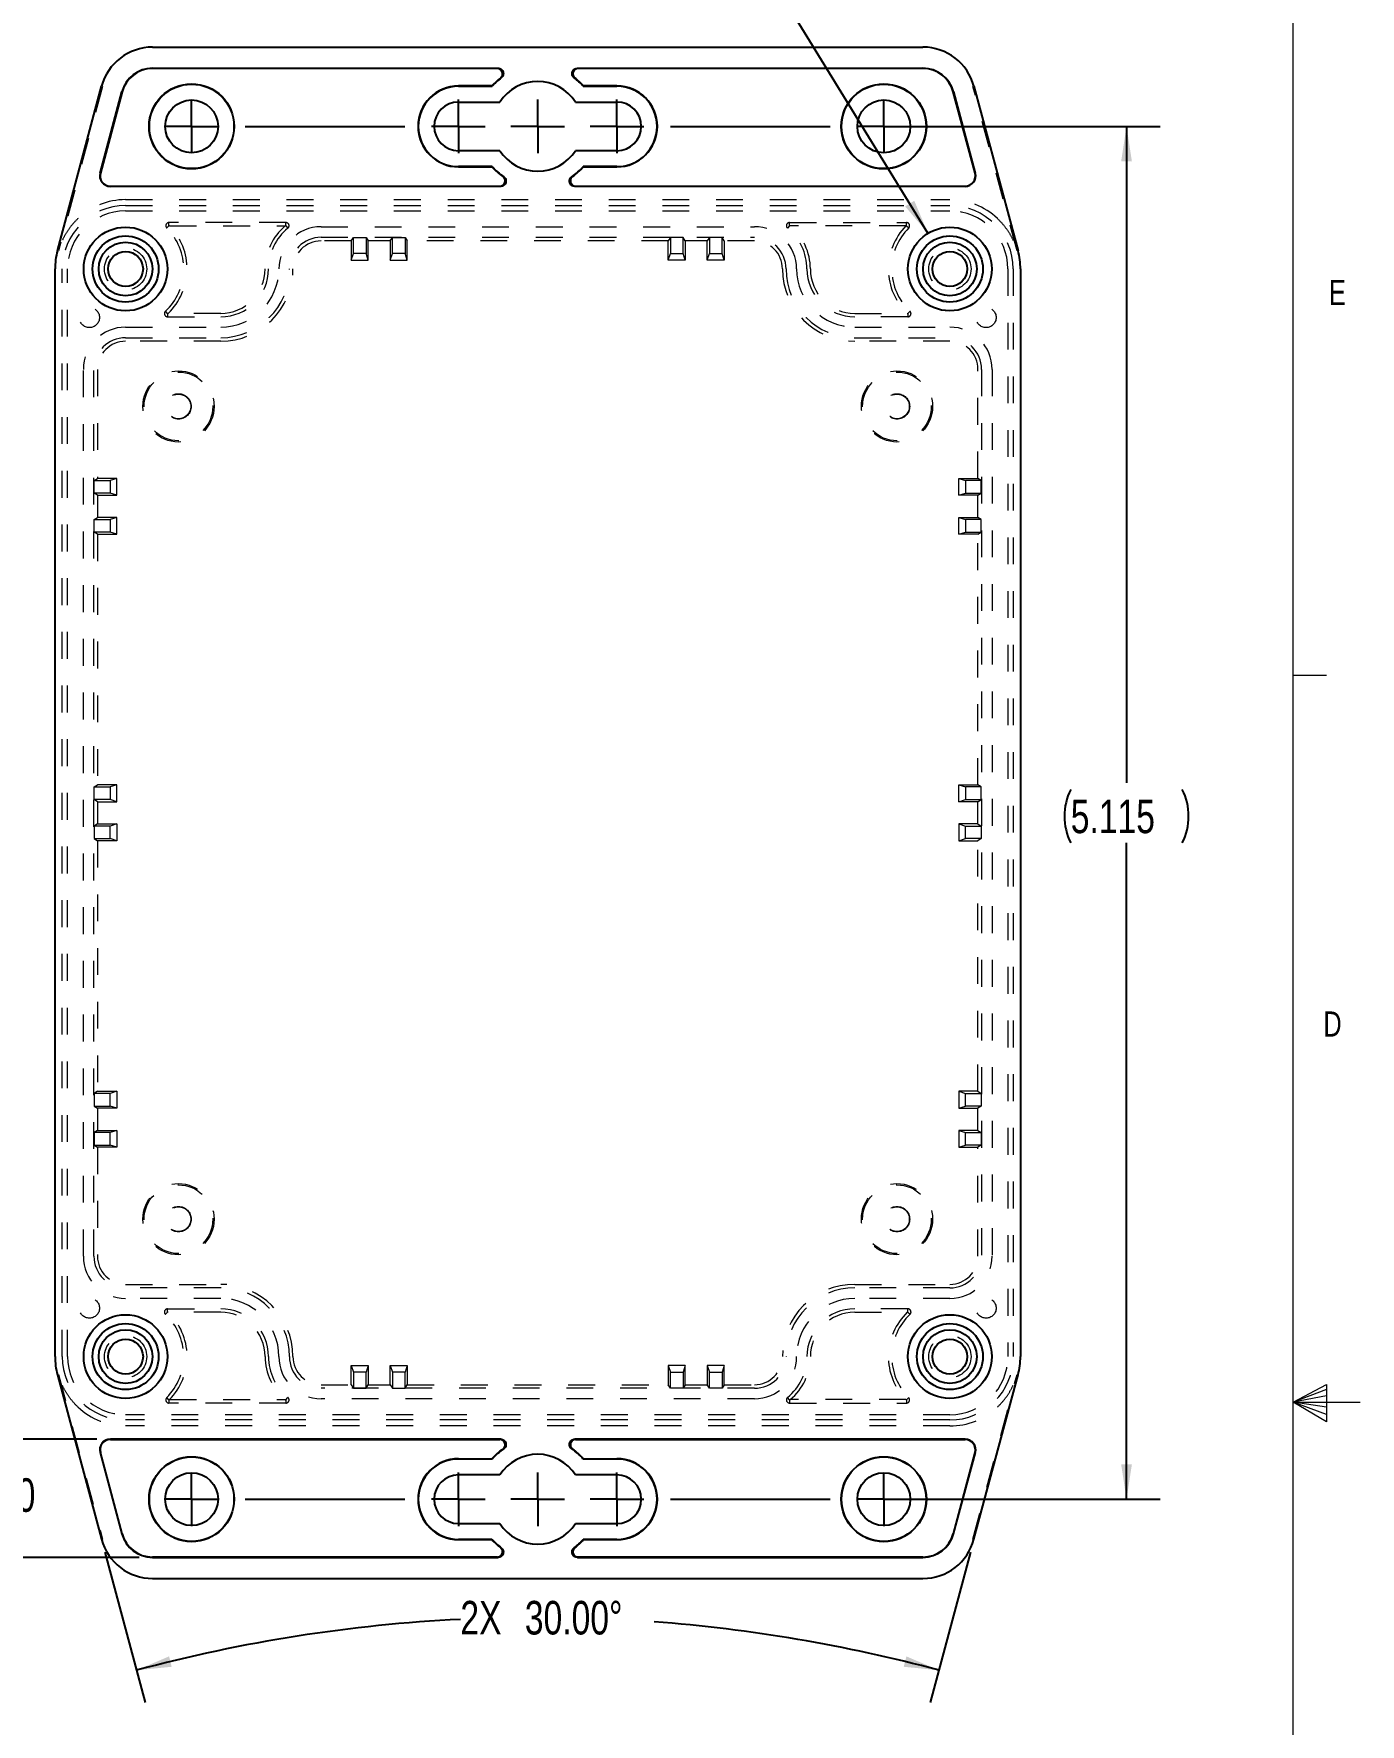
# Model space of a CAD drawing. Header units: inches. Extents: x 0.3 to 21.8, y 0.2 to 16.9.
# Drawn here: x 16.83 to 21.77, y 7.34 to 13.63 of the extents above; entities that cross this region are included whole.
import ezdxf

# ---------------------------------------------------------------- set-up
doc = ezdxf.new("R2010")
doc.units = ezdxf.units.IN
doc.header["$MEASUREMENT"] = 0
doc.linetypes.add('HIDDEN', pattern=[0.075, 0.05, -0.025])
doc.layers.add('SLD-0', color=7, linetype='Continuous')
doc.styles.add('SLDTEXTSTYLE1', font='TXT', dxfattribs={"width": 0.75})
doc.dimstyles.new('SLDDIMSTYLE0', dxfattribs={"dimtxt": 0.125, "dimasz": 0.13, "dimexe": 0, "dimexo": 0.0625, "dimgap": 0.03125, "dimtad": 0, "dimtih": 1, "dimtoh": 1, "dimdec": 3, "dimrnd": 1e-09, "dimzin": 4, "dimdsep": 46, "dimtxsty": 'SLDTEXTSTYLE1', "dimsah": 1, "dimcen": 0.09, "dimadec": 0, "dimazin": 1, "dimtfac": 1, "dimtdec": 3, "dimtmove": 0, "dimatfit": 0, "dimfxl": 0, "dimfrac": 2, "dimtolj": 1, "dimtzin": 12, "dimarcsym": 0})
doc.dimstyles.new('SLDDIMSTYLE1', dxfattribs={"dimtxt": 0.125, "dimasz": 0.13, "dimexe": 0, "dimexo": 0.0625, "dimgap": 0.03125, "dimtad": 0, "dimtih": 1, "dimtoh": 1, "dimdec": 3, "dimrnd": 1e-09, "dimzin": 12, "dimdsep": 46, "dimtxsty": 'SLDTEXTSTYLE1', "dimsah": 1, "dimcen": 0.09, "dimadec": 0, "dimazin": 3, "dimtfac": 1, "dimtdec": 3, "dimtofl": 0, "dimtmove": 0, "dimatfit": 3, "dimfxl": 0, "dimfrac": 2, "dimtolj": 1, "dimtzin": 12, "dimarcsym": 0})
doc.dimstyles.new('SLDDIMSTYLE11', dxfattribs={"dimtxt": 0.125, "dimasz": 0.13, "dimexe": 0, "dimexo": 0.0625, "dimgap": 0.03125, "dimtad": 0, "dimtih": 1, "dimtoh": 1, "dimdec": 4, "dimzin": 4, "dimdsep": 46, "dimtxsty": 'SLDTEXTSTYLE1', "dimsah": 1, "dimcen": 0.09, "dimazin": 1, "dimtfac": 1, "dimtofl": 0, "dimtmove": 0, "dimatfit": 3, "dimfxl": 0, "dimfrac": 2, "dimtolj": 1, "dimtzin": 12, "dimarcsym": 0})
doc.dimstyles.new('SLDDIMSTYLE9', dxfattribs={"dimtxt": 0.125, "dimasz": 0.13, "dimexe": 0, "dimexo": 0.0625, "dimgap": 0.03125, "dimtad": 0, "dimtih": 1, "dimtoh": 1, "dimdec": 3, "dimrnd": 1e-09, "dimzin": 12, "dimdsep": 46, "dimtxsty": 'SLDTEXTSTYLE1', "dimsah": 1, "dimcen": 0, "dimadec": 0, "dimazin": 3, "dimtfac": 1, "dimtdec": 3, "dimtofl": 0, "dimtmove": 0, "dimatfit": 3, "dimfxl": 0, "dimfrac": 2, "dimtolj": 1, "dimtzin": 12, "dimarcsym": 0})

# ---------------------------------------------------------------- blocks, each defined once
blk = doc.blocks.new('_D_36')
at = {"layer": 'SLD-0'}
for p, q in [((19.4684, 14.0205), (19.3684, 14.0205)), ((20.1626, 12.8898), (19.4684, 14.0205))]:
    blk.add_line(p, q, dxfattribs=at)
blk.add_solid([(20.1626, 12.8898), (20.1116, 13.011), (20.0775, 12.9901)], dxfattribs=at)
at = {"layer": 'SLD-0', "char_height": 0.125, "attachment_point": 1, "style": 'SLDTEXTSTYLE1'}
for s, insert in [('4X', (18.6166, 14.083)), ('%%c', (18.8567, 14.0811)), ('.312', (19.0452, 14.083))]:
    blk.add_mtext(s, dxfattribs=dict(at, insert=insert))
blk = doc.blocks.new('_D_37')
at = {"layer": 'SLD-0'}
for p, q in [((17.0964, 7.9759), (17.2465, 7.4157)), ((20.3209, 7.9759), (20.1708, 7.4157))]:
    blk.add_line(p, q, dxfattribs=at)
for start, end in [(92.86058, 105), (75, 85.68731)]:
    blk.add_arc((18.7087, 1.9589), 5.7743, start, end, dxfattribs=at)
for points in [[(17.2142, 7.5364), (17.3451, 7.5493), (17.3352, 7.588)], [(20.2032, 7.5364), (20.0822, 7.588), (20.0723, 7.5493)]]:
    blk.add_solid(points, dxfattribs=at)
at = {"layer": 'SLD-0', "char_height": 0.125, "attachment_point": 1, "style": 'SLDTEXTSTYLE1'}
for s, insert in [('2X', (18.4205, 7.7946)), ('30.00°', (18.6606, 7.7946))]:
    blk.add_mtext(s, dxfattribs=dict(at, insert=insert))
blk = doc.blocks.new('_D_38')
at = {"layer": 'SLD-0'}
for p, q in [((16.6347, 8.397), (16.6347, 8.647)), ((17.0664, 8.397), (16.5097, 8.397)), ((17.2236, 7.957), (16.5097, 7.957)), ((16.6347, 7.957), (16.6347, 7.707))]:
    blk.add_line(p, q, dxfattribs=at)
for points in [[(16.6347, 8.397), (16.6547, 8.527), (16.6147, 8.527)], [(16.6347, 7.957), (16.6147, 7.827), (16.6547, 7.827)]]:
    blk.add_solid(points, dxfattribs=at)
at = {"layer": 'SLD-0', "char_height": 0.125, "attachment_point": 1, "style": 'SLDTEXTSTYLE1'}
for s, insert in [('2X', (16.3531, 8.2515)), ('.440', (16.5932, 8.2515))]:
    blk.add_mtext(s, dxfattribs=dict(at, insert=insert))
blk = doc.blocks.new('_D_39')
at = {"layer": 'SLD-0'}
for p, q in [((20.048, 13.2881), (21.0273, 13.2881)), ((20.9023, 13.2881), (20.9023, 10.8427)), ((20.9023, 8.1735), (20.9023, 10.6189)), ((20.048, 8.1735), (21.0273, 8.1735))]:
    blk.add_line(p, q, dxfattribs=at)
for centre, start, end in [((20.8929, 10.7181), 153.43495, 206.56505), ((20.9117, 10.7181), 333.43495, 26.56505)]:
    blk.add_arc(centre, 0.2219, start, end, dxfattribs=at)
for points in [[(20.9023, 13.2881), (20.8823, 13.1581), (20.9223, 13.1581)], [(20.9023, 8.1735), (20.9223, 8.3035), (20.8823, 8.3035)]]:
    blk.add_solid(points, dxfattribs=at)
at = {"layer": 'SLD-0', "insert": (20.6945, 10.78), "char_height": 0.125, "attachment_point": 1, "style": 'SLDTEXTSTYLE1'}
blk.add_mtext('5.115', dxfattribs=at)
blk = doc.blocks.new('SW_CENTERMARKSYMBOL_3')
at = {"layer": 'SLD-0', "color": 0}
for p, q in [((0, 0), (0, 0.1)), ((0.9941, 0), (0.9941, 0.1)), ((1.2894, 0), (1.2894, 0.1)), ((1.5846, 0), (1.5846, 0.1)), ((2.5787, 0), (2.5787, 0.1)), ((0, 0), (-0.1, 0)), ((0, 0), (0, -0.1)), ((0, 0), (0.1, 0)), ((0.2, 0), (0.7941, 0)), ((0.9941, 0), (0.8941, 0)), ((0.9941, 0), (0.9941, -0.1)), ((0.9941, 0), (1.0941, 0)), ((1.2894, 0), (1.1894, 0)), ((1.2894, 0), (1.2894, -0.1)), ((1.2894, 0), (1.3894, 0)), ((1.5846, 0), (1.4846, 0)), ((1.5846, 0), (1.5846, -0.1)), ((1.5846, 0), (1.6846, 0)), ((1.7846, 0), (2.3787, 0)), ((2.5787, 0), (2.4787, 0)), ((2.5787, 0), (2.5787, -0.1)), ((2.5787, 0), (2.6787, 0))]:
    blk.add_line(p, q, dxfattribs=at)
blk = doc.blocks.new('SW_CENTERMARKSYMBOL_4')
at = {"layer": 'SLD-0', "color": 0}
for p, q in [((0, 0), (0, 0.1)), ((0.9941, 0), (0.9941, 0.1)), ((1.2894, 0), (1.2894, 0.1)), ((1.5846, 0), (1.5846, 0.1)), ((2.5787, 0), (2.5787, 0.1)), ((0, 0), (-0.1, 0)), ((0, 0), (0, -0.1)), ((0, 0), (0.1, 0)), ((0.2, 0), (0.7941, 0)), ((0.9941, 0), (0.8941, 0)), ((0.9941, 0), (0.9941, -0.1)), ((0.9941, 0), (1.0941, 0)), ((1.2894, 0), (1.1894, 0)), ((1.2894, 0), (1.2894, -0.1)), ((1.2894, 0), (1.3894, 0)), ((1.5846, 0), (1.4846, 0)), ((1.5846, 0), (1.5846, -0.1)), ((1.5846, 0), (1.6846, 0)), ((1.7846, 0), (2.3787, 0)), ((2.5787, 0), (2.4787, 0)), ((2.5787, 0), (2.5787, -0.1)), ((2.5787, 0), (2.6787, 0))]:
    blk.add_line(p, q, dxfattribs=at)

msp = doc.modelspace()

# ---------------------------------------------------------------- linework, layer by layer
at = {"color": 7, "linetype": 'Continuous', "lineweight": 18}
for p, q in [((21.5228799, 0.4106007), (21.5228799, 16.6606007)), ((21.5228799, 11.2436007), (21.6478799, 11.2436007)), ((21.5228799, 8.5356007), (21.6468701, 8.6011412)), ((21.6468701, 8.5826752), (21.5228799, 8.5356007)), ((21.6468701, 8.6011412), (21.6468701, 8.4623307)), ((21.6468701, 8.5587246), (21.5228799, 8.5356007)), ((21.6468701, 8.5163506), (21.5228799, 8.5356007)), ((21.6468701, 8.4896366), (21.5228799, 8.5356007)), ((21.6468701, 8.4623307), (21.5228799, 8.5356007)), ((21.5228799, 8.5356007), (21.7728799, 8.5356007))]:
    msp.add_line(p, q, dxfattribs=at)
at = {"color": 7, "linetype": 'Continuous', "lineweight": 25}
for p, q in [((17.2736299, 13.5833733), (20.1437285, 13.5833733)), ((17.2736299, 13.504633), (18.5610437, 13.504633)), ((18.5579832, 13.5036022), (17.2736299, 13.5036022)), ((18.8563148, 13.504633), (20.1437285, 13.504633)), ((20.1437285, 13.5036022), (18.8593753, 13.5036022)), ((16.9193328, 12.82484), (17.083487, 13.4374716)), ((17.0783826, 13.1141928), (17.1595441, 13.4170919)), ((17.1605398, 13.4168253), (17.0793782, 13.113926)), ((18.5383173, 13.4387347), (18.4134037, 13.4387347)), ((18.4134037, 13.4377039), (18.5387824, 13.4377039)), ((18.5383173, 13.4387347), (18.5387824, 13.4377039)), ((18.8790412, 13.4387347), (18.8785761, 13.4377039)), ((18.8785761, 13.4377039), (19.0039548, 13.4377039)), ((19.0039548, 13.4387347), (18.8790412, 13.4387347)), ((20.3379803, 13.113926), (20.2568187, 13.4168253)), ((20.2578144, 13.4170919), (20.3389758, 13.1141928)), ((20.3338714, 13.4374716), (20.4980256, 12.82484)), ((18.4134037, 13.3786487), (18.5679759, 13.3786487)), ((18.8493825, 13.3786487), (19.0039548, 13.3786487)), ((18.5679759, 13.1975465), (18.4134037, 13.1975465)), ((19.0039548, 13.1975465), (18.8493825, 13.1975465)), ((18.5387824, 13.1384914), (18.4134037, 13.1384914)), ((18.4134037, 13.1374606), (18.5383173, 13.1374606)), ((18.5383173, 13.1374606), (18.5387824, 13.1384914)), ((19.0039548, 13.1384914), (18.8785761, 13.1384914)), ((18.8790412, 13.1374606), (18.8785761, 13.1384914)), ((18.8790412, 13.1374606), (19.0039548, 13.1374606)), ((17.1164111, 13.0656637), (18.5674434, 13.0656637)), ((18.5707654, 13.0646331), (17.1164111, 13.0646331)), ((20.3009474, 13.0646331), (18.8465931, 13.0646331)), ((18.8499151, 13.0656637), (20.3009474, 13.0656637)), ((16.9103782, 8.704822), (16.9103782, 12.756822)), ((20.5069803, 12.756822), (20.5069803, 8.704822)), ((16.9193328, 8.6368041), (17.083487, 8.0241725)), ((20.3338714, 8.0241725), (20.4980256, 8.6368041)), ((18.5707654, 8.397011), (17.1164111, 8.397011)), ((17.1164111, 8.3959803), (18.5674434, 8.3959803)), ((20.3009474, 8.397011), (18.8465931, 8.397011)), ((18.8499151, 8.3959803), (20.3009474, 8.3959803)), ((17.0783826, 8.3474512), (17.1595441, 8.0445521)), ((17.1605398, 8.0448188), (17.0793782, 8.347718)), ((18.4134037, 8.3241834), (18.5383173, 8.3241834)), ((18.5387824, 8.3231527), (18.4134037, 8.3231527)), ((18.5383173, 8.3241834), (18.5387824, 8.3231527)), ((18.8790412, 8.3241834), (18.8785761, 8.3231527)), ((19.0039548, 8.3231527), (18.8785761, 8.3231527)), ((18.8790412, 8.3241834), (19.0039548, 8.3241834)), ((20.3379803, 8.347718), (20.2568187, 8.0448188)), ((20.2578144, 8.0445521), (20.3389758, 8.3474512)), ((18.5679759, 8.2640976), (18.4134037, 8.2640976)), ((19.0039548, 8.2640976), (18.8493825, 8.2640976)), ((18.4134037, 8.0829954), (18.5679759, 8.0829954)), ((18.8493825, 8.0829954), (19.0039548, 8.0829954)), ((18.4134037, 8.0239401), (18.5387824, 8.0239401)), ((18.5383173, 8.0229094), (18.4134037, 8.0229094)), ((18.5383173, 8.0229094), (18.5387824, 8.0239401)), ((18.8785761, 8.0239401), (19.0039548, 8.0239401)), ((18.8790412, 8.0229094), (18.8785761, 8.0239401)), ((19.0039548, 8.0229094), (18.8790412, 8.0229094)), ((18.5579832, 7.9580418), (17.2736299, 7.9580418)), ((17.2736299, 7.957011), (18.5610437, 7.957011)), ((18.8563148, 7.957011), (20.1437285, 7.957011)), ((20.1437285, 7.9580418), (18.8593753, 7.9580418)), ((17.2736299, 7.8782707), (20.1437285, 7.8782707))]:
    msp.add_line(p, q, dxfattribs=at)
at = {"color": 7, "linetype": 'HIDDEN', "lineweight": 18}
for p, q in [((17.0871494, 13.4364901), (16.9229954, 12.8238586)), ((20.4943631, 12.8238586), (20.3302091, 13.4364901)), ((17.1731793, 13.0151562), (20.2441792, 13.0151562)), ((17.1731793, 12.992822), (20.2441792, 12.992822)), ((17.1731793, 12.973137), (20.2441792, 12.973137)), ((17.3349126, 12.9180189), (17.3265471, 12.9096811)), ((17.3349126, 12.9180189), (17.3349126, 12.9298299)), ((17.7704834, 12.9298299), (17.3349126, 12.9298299)), ((17.33703, 12.917134), (17.3349126, 12.9180189)), ((17.33703, 12.917134), (17.768017, 12.917134)), ((17.7704834, 12.9180189), (17.7704834, 12.9298299)), ((17.7704834, 12.9180189), (17.7779375, 12.9088571)), ((17.9016359, 12.9141921), (19.5157225, 12.9141921)), ((19.6468751, 12.9180189), (19.639421, 12.9088571)), ((19.6468751, 12.9180189), (19.6468751, 12.9298299)), ((19.6468751, 12.9298299), (20.0824459, 12.9298299)), ((20.0803285, 12.917134), (19.6493415, 12.917134)), ((20.0803285, 12.917134), (20.0824459, 12.9180189)), ((20.0824459, 12.9180189), (20.0824459, 12.9298299)), ((20.0824459, 12.9180189), (20.0908114, 12.9096811)), ((17.9016359, 12.8748221), (19.5157225, 12.8748221)), ((18.0140701, 12.8616108), (17.9016359, 12.8616108)), ((18.0140701, 12.8616108), (18.0219666, 12.8739493)), ((18.0140701, 12.8616108), (18.0140701, 12.7899003)), ((18.0219666, 12.8145793), (18.0219666, 12.8739493)), ((18.0219666, 12.8739493), (18.0689667, 12.8739493)), ((18.0689667, 12.8739493), (18.0768632, 12.8616108)), ((18.0689667, 12.8739493), (18.0689667, 12.8145793)), ((18.1594953, 12.8616108), (18.0768632, 12.8616108)), ((18.0768632, 12.7899003), (18.0768632, 12.8616108)), ((18.1594953, 12.8616108), (18.1673918, 12.8739493)), ((18.1594953, 12.8616108), (18.1594953, 12.7899003)), ((18.1673918, 12.8145793), (18.1673918, 12.8739493)), ((18.1673918, 12.8739493), (18.2143918, 12.8739493)), ((18.2143918, 12.8739493), (18.2222884, 12.8616108)), ((18.2143918, 12.8739493), (18.2143918, 12.8145793)), ((19.1950701, 12.8616108), (18.2222884, 12.8616108)), ((18.2222884, 12.7899003), (18.2222884, 12.8616108)), ((19.2029666, 12.8739493), (19.1950701, 12.8616108)), ((19.1950701, 12.7899003), (19.1950701, 12.8616108)), ((19.2029666, 12.8739493), (19.2029666, 12.8145793)), ((19.2499666, 12.8739493), (19.2029666, 12.8739493)), ((19.2578632, 12.8616108), (19.2499666, 12.8739493)), ((19.2499666, 12.8145793), (19.2499666, 12.8739493)), ((19.3404953, 12.8616108), (19.2578632, 12.8616108)), ((19.2578632, 12.8616108), (19.2578632, 12.7899003)), ((19.3483918, 12.8739493), (19.3404953, 12.8616108)), ((19.3404953, 12.7899003), (19.3404953, 12.8616108)), ((19.3483918, 12.8739493), (19.3483918, 12.8145793)), ((19.3953918, 12.8739493), (19.3483918, 12.8739493)), ((19.4032884, 12.8616108), (19.3953918, 12.8739493)), ((19.3953918, 12.8145793), (19.3953918, 12.8739493)), ((19.5157225, 12.8616108), (19.4032884, 12.8616108)), ((19.4032884, 12.8616108), (19.4032884, 12.7899003)), ((18.0140701, 12.7899003), (18.0219666, 12.8145793)), ((18.0140701, 12.7899003), (18.0768632, 12.7899003)), ((18.0689667, 12.8145793), (18.0219666, 12.8145793)), ((18.0768632, 12.7899003), (18.0689667, 12.8145793)), ((18.1594953, 12.7899003), (18.1673918, 12.8145793)), ((18.1594953, 12.7899003), (18.2222884, 12.7899003)), ((18.2143918, 12.8145793), (18.1673918, 12.8145793)), ((18.2222884, 12.7899003), (18.2143918, 12.8145793)), ((19.1950701, 12.7899003), (19.2029666, 12.8145793)), ((19.2578632, 12.7899003), (19.1950701, 12.7899003)), ((19.2029666, 12.8145793), (19.2499666, 12.8145793)), ((19.2578632, 12.7899003), (19.2499666, 12.8145793)), ((19.3404953, 12.7899003), (19.3483918, 12.8145793)), ((19.4032884, 12.7899003), (19.3404953, 12.7899003)), ((19.3483918, 12.8145793), (19.3953918, 12.8145793)), ((19.4032884, 12.7899003), (19.3953918, 12.8145793)), ((16.9371792, 8.704822), (16.9371792, 12.756822)), ((16.9568643, 8.704822), (16.9568643, 12.756822)), ((20.4604942, 12.756822), (20.4604942, 8.704822)), ((20.4801793, 12.756822), (20.4801793, 8.704822)), ((17.3297784, 12.590633), (17.3216786, 12.599229)), ((20.08758, 12.590633), (20.0956799, 12.599229)), ((17.1731793, 12.5401921), (17.5276359, 12.5401921)), ((17.3297784, 12.590633), (17.3297784, 12.5788221)), ((17.3297784, 12.5788221), (17.5276359, 12.5788221)), ((17.5276359, 12.5915178), (17.3319922, 12.5915178)), ((19.8897225, 12.5915178), (20.0853663, 12.5915178)), ((20.08758, 12.5788221), (19.8897225, 12.5788221)), ((19.8897225, 12.5401921), (20.2441792, 12.5401921)), ((20.08758, 12.590633), (20.08758, 12.5788221)), ((17.1731793, 12.500822), (17.5276359, 12.500822)), ((17.5276359, 12.4876108), (17.1731793, 12.4876108)), ((19.8897225, 12.500822), (20.2441792, 12.500822)), ((20.2441792, 12.4876108), (19.8897225, 12.4876108)), ((17.0158092, 9.0788221), (17.0158092, 12.3828219)), ((17.0551792, 9.0788221), (17.0551792, 12.3828219)), ((17.0683905, 12.3828219), (17.0683905, 11.9766635)), ((20.348968, 11.9766635), (20.348968, 12.3828219)), ((20.3621793, 12.3828219), (20.3621793, 9.0788221)), ((20.4015493, 12.3828219), (20.4015493, 9.0788221)), ((17.0560519, 11.9687669), (17.0683905, 11.9766635)), ((17.0560519, 11.9217669), (17.0560519, 11.9687669)), ((17.0560519, 11.9687669), (17.115422, 11.9687669)), ((17.140101, 11.9766635), (17.0683905, 11.9766635)), ((17.140101, 11.9766635), (17.115422, 11.9687669)), ((17.115422, 11.9687669), (17.115422, 11.9217669)), ((17.140101, 11.9138704), (17.140101, 11.9766635)), ((20.2772574, 11.9766635), (20.348968, 11.9766635)), ((20.2772574, 11.9766635), (20.3019365, 11.9687669)), ((20.2772574, 11.9138704), (20.2772574, 11.9766635)), ((20.3019365, 11.9687669), (20.3019365, 11.9217669)), ((20.3613066, 11.9687669), (20.3019365, 11.9687669)), ((20.3613066, 11.9687669), (20.348968, 11.9766635)), ((20.3613066, 11.9217669), (20.3613066, 11.9687669)), ((17.0683905, 11.9138704), (17.0560519, 11.9217669)), ((17.115422, 11.9217669), (17.0560519, 11.9217669)), ((17.0683905, 11.9138704), (17.140101, 11.9138704)), ((17.0683905, 11.9138704), (17.0683905, 11.8312382)), ((17.140101, 11.9138704), (17.115422, 11.9217669)), ((20.2772574, 11.9138704), (20.3019365, 11.9217669)), ((20.348968, 11.9138704), (20.2772574, 11.9138704)), ((20.3019365, 11.9217669), (20.3613066, 11.9217669)), ((20.348968, 11.9138704), (20.3613066, 11.9217669)), ((20.348968, 11.8312382), (20.348968, 11.9138704)), ((17.0560519, 11.8233417), (17.0683905, 11.8312382)), ((17.0560519, 11.7763417), (17.0560519, 11.8233417)), ((17.0560519, 11.8233417), (17.115422, 11.8233417)), ((17.140101, 11.8312382), (17.0683905, 11.8312382)), ((17.140101, 11.8312382), (17.115422, 11.8233417)), ((17.115422, 11.8233417), (17.115422, 11.7763417)), ((17.140101, 11.7684452), (17.140101, 11.8312382)), ((20.2772574, 11.8312382), (20.348968, 11.8312382)), ((20.2772574, 11.7684452), (20.2772574, 11.8312382)), ((20.2772574, 11.8312382), (20.3019365, 11.8233417)), ((20.3019365, 11.8233417), (20.3019365, 11.7763417)), ((20.3613066, 11.8233417), (20.3019365, 11.8233417)), ((20.3613066, 11.8233417), (20.348968, 11.8312382)), ((20.3613066, 11.7763417), (20.3613066, 11.8233417)), ((17.0683905, 11.7684452), (17.0560519, 11.7763417)), ((17.115422, 11.7763417), (17.0560519, 11.7763417)), ((17.0683905, 11.7684452), (17.140101, 11.7684452)), ((17.0683905, 11.7684452), (17.0683905, 10.8349312)), ((17.140101, 11.7684452), (17.115422, 11.7763417)), ((20.2772574, 11.7684452), (20.3019365, 11.7763417)), ((20.348968, 11.7684452), (20.2772574, 11.7684452)), ((20.3019365, 11.7763417), (20.3613066, 11.7763417)), ((20.348968, 11.7684452), (20.3613066, 11.7763417)), ((20.348968, 10.8349312), (20.348968, 11.7684452)), ((17.0560519, 10.8270346), (17.0683905, 10.8349312)), ((17.140101, 10.8349312), (17.0683905, 10.8349312)), ((17.140101, 10.8349312), (17.115422, 10.8270346)), ((17.140101, 10.7721381), (17.140101, 10.8349312)), ((20.2772574, 10.8349312), (20.348968, 10.8349312)), ((20.2772574, 10.8349312), (20.3019365, 10.8270346)), ((20.2772574, 10.7721381), (20.2772574, 10.8349312)), ((20.3613066, 10.8270346), (20.348968, 10.8349312)), ((17.0560519, 10.7800346), (17.0560519, 10.8270346)), ((17.0560519, 10.8270346), (17.115422, 10.8270346)), ((17.0683905, 10.7721381), (17.0560519, 10.7800346)), ((17.115422, 10.7800346), (17.0560519, 10.7800346)), ((17.0683905, 10.7721381), (17.140101, 10.7721381)), ((17.0683905, 10.7721381), (17.0683905, 10.689506)), ((17.115422, 10.8270346), (17.115422, 10.7800346)), ((17.140101, 10.7721381), (17.115422, 10.7800346)), ((20.2772574, 10.7721381), (20.3019365, 10.7800346)), ((20.348968, 10.7721381), (20.2772574, 10.7721381)), ((20.3019365, 10.8270346), (20.3019365, 10.7800346)), ((20.3613066, 10.8270346), (20.3019365, 10.8270346)), ((20.3019365, 10.7800346), (20.3613066, 10.7800346)), ((20.348968, 10.7721381), (20.3613066, 10.7800346)), ((20.348968, 10.689506), (20.348968, 10.7721381)), ((20.3613066, 10.7800346), (20.3613066, 10.8270346)), ((17.0683905, 10.689506), (17.0560519, 10.6816094)), ((17.0560519, 10.6816094), (17.0560519, 10.6346094)), ((17.115422, 10.6816094), (17.0560519, 10.6816094)), ((17.0683905, 10.689506), (17.140101, 10.689506)), ((17.140101, 10.689506), (17.115422, 10.6816094)), ((17.115422, 10.6346094), (17.115422, 10.6816094)), ((17.140101, 10.689506), (17.140101, 10.6267129)), ((20.348968, 10.689506), (20.2772574, 10.689506)), ((20.2772574, 10.689506), (20.2772574, 10.6267129)), ((20.2772574, 10.689506), (20.3019365, 10.6816094)), ((20.3019365, 10.6346094), (20.3019365, 10.6816094)), ((20.3019365, 10.6816094), (20.3613066, 10.6816094)), ((20.348968, 10.689506), (20.3613066, 10.6816094)), ((20.3613066, 10.6816094), (20.3613066, 10.6346094)), ((17.0560519, 10.6346094), (17.0683905, 10.6267129)), ((17.0560519, 10.6346094), (17.115422, 10.6346094)), ((17.140101, 10.6267129), (17.0683905, 10.6267129)), ((17.0683905, 10.6267129), (17.0683905, 9.6931989)), ((17.140101, 10.6267129), (17.115422, 10.6346094)), ((20.2772574, 10.6267129), (20.3019365, 10.6346094)), ((20.2772574, 10.6267129), (20.348968, 10.6267129)), ((20.3613066, 10.6346094), (20.3019365, 10.6346094)), ((20.3613066, 10.6346094), (20.348968, 10.6267129)), ((20.348968, 9.6931989), (20.348968, 10.6267129)), ((17.0683905, 9.6931989), (17.0560519, 9.6853024)), ((17.0560519, 9.6853024), (17.0560519, 9.6383023)), ((17.115422, 9.6853024), (17.0560519, 9.6853024)), ((17.0560519, 9.6383023), (17.0683905, 9.6304058)), ((17.0560519, 9.6383023), (17.115422, 9.6383023)), ((17.0683905, 9.6931989), (17.140101, 9.6931989)), ((17.140101, 9.6931989), (17.115422, 9.6853024)), ((17.115422, 9.6383023), (17.115422, 9.6853024)), ((17.140101, 9.6304058), (17.115422, 9.6383023)), ((17.140101, 9.6931989), (17.140101, 9.6304058)), ((20.348968, 9.6931989), (20.2772574, 9.6931989)), ((20.2772574, 9.6931989), (20.2772574, 9.6304058)), ((20.2772574, 9.6931989), (20.3019365, 9.6853024)), ((20.2772574, 9.6304058), (20.3019365, 9.6383023)), ((20.3019365, 9.6383023), (20.3019365, 9.6853024)), ((20.3019365, 9.6853024), (20.3613066, 9.6853024)), ((20.3613066, 9.6383023), (20.3019365, 9.6383023)), ((20.348968, 9.6931989), (20.3613066, 9.6853024)), ((20.3613066, 9.6383023), (20.348968, 9.6304058)), ((20.3613066, 9.6853024), (20.3613066, 9.6383023)), ((17.140101, 9.6304058), (17.0683905, 9.6304058)), ((17.0683905, 9.6304058), (17.0683905, 9.5477737)), ((20.2772574, 9.6304058), (20.348968, 9.6304058)), ((20.348968, 9.5477737), (20.348968, 9.6304058)), ((17.0683905, 9.5477737), (17.0560519, 9.5398771)), ((17.0560519, 9.5398771), (17.0560519, 9.4928771)), ((17.115422, 9.5398771), (17.0560519, 9.5398771)), ((17.0683905, 9.5477737), (17.140101, 9.5477737)), ((17.140101, 9.5477737), (17.115422, 9.5398771)), ((17.115422, 9.4928771), (17.115422, 9.5398771)), ((17.140101, 9.5477737), (17.140101, 9.4849805)), ((20.348968, 9.5477737), (20.2772574, 9.5477737)), ((20.2772574, 9.5477737), (20.2772574, 9.4849805)), ((20.2772574, 9.5477737), (20.3019365, 9.5398771)), ((20.3019365, 9.4928771), (20.3019365, 9.5398771)), ((20.3019365, 9.5398771), (20.3613066, 9.5398771)), ((20.348968, 9.5477737), (20.3613066, 9.5398771)), ((20.3613066, 9.5398771), (20.3613066, 9.4928771)), ((17.0560519, 9.4928771), (17.0683905, 9.4849805)), ((17.0560519, 9.4928771), (17.115422, 9.4928771)), ((17.140101, 9.4849805), (17.0683905, 9.4849805)), ((17.0683905, 9.4849805), (17.0683905, 9.0788221)), ((17.140101, 9.4849805), (17.115422, 9.4928771)), ((20.2772574, 9.4849805), (20.3019365, 9.4928771)), ((20.2772574, 9.4849805), (20.348968, 9.4849805)), ((20.3613066, 9.4928771), (20.3019365, 9.4928771)), ((20.3613066, 9.4928771), (20.348968, 9.4849805)), ((20.348968, 9.0788221), (20.348968, 9.4849805)), ((17.1731793, 8.9740332), (17.5276359, 8.9740332)), ((17.5276359, 8.9608221), (17.1731793, 8.9608221)), ((19.8897225, 8.9740332), (20.2441792, 8.9740332)), ((20.2441792, 8.9608221), (19.8897225, 8.9608221)), ((17.5276359, 8.9214519), (17.1731793, 8.9214519)), ((17.3297784, 8.871011), (17.3297784, 8.882822)), ((17.3297784, 8.882822), (17.5276359, 8.882822)), ((20.2441792, 8.9214519), (19.8897225, 8.9214519)), ((20.08758, 8.882822), (19.8897225, 8.882822)), ((20.08758, 8.871011), (20.08758, 8.882822)), ((17.3297784, 8.871011), (17.3216786, 8.862415)), ((17.5276359, 8.8701262), (17.3319922, 8.8701262)), ((19.8897225, 8.8701262), (20.0853663, 8.8701262)), ((20.08758, 8.871011), (20.0956799, 8.862415)), ((16.9229954, 8.6377854), (17.0871494, 8.0251539)), ((18.0140701, 8.6717438), (18.0768632, 8.6717438)), ((18.0140701, 8.6717438), (18.0219666, 8.6470648)), ((18.0140701, 8.6000333), (18.0140701, 8.6717438)), ((18.0219666, 8.6470648), (18.0219666, 8.5876948)), ((18.0689667, 8.6470648), (18.0219666, 8.6470648)), ((18.0768632, 8.6717438), (18.0689667, 8.6470648)), ((18.0689667, 8.5876948), (18.0689667, 8.6470648)), ((18.0768632, 8.6717438), (18.0768632, 8.6000333)), ((18.1594953, 8.6717438), (18.2222884, 8.6717438)), ((18.1594953, 8.6717438), (18.1673918, 8.6470648)), ((18.1594953, 8.6000333), (18.1594953, 8.6717438)), ((18.1673918, 8.6470648), (18.1673918, 8.5876948)), ((18.2143918, 8.6470648), (18.1673918, 8.6470648)), ((18.2222884, 8.6717438), (18.2143918, 8.6470648)), ((18.2143918, 8.5876948), (18.2143918, 8.6470648)), ((18.2222884, 8.6717438), (18.2222884, 8.6000333)), ((19.2578632, 8.6717438), (19.1950701, 8.6717438)), ((19.1950701, 8.6717438), (19.2029666, 8.6470648)), ((19.1950701, 8.6717438), (19.1950701, 8.6000333)), ((19.2029666, 8.5876948), (19.2029666, 8.6470648)), ((19.2029666, 8.6470648), (19.2499666, 8.6470648)), ((19.2578632, 8.6717438), (19.2499666, 8.6470648)), ((19.2499666, 8.6470648), (19.2499666, 8.5876948)), ((19.2578632, 8.6000333), (19.2578632, 8.6717438)), ((19.4032884, 8.6717438), (19.3404953, 8.6717438)), ((19.3404953, 8.6717438), (19.3483918, 8.6470648)), ((19.3404953, 8.6717438), (19.3404953, 8.6000333)), ((19.3483918, 8.5876948), (19.3483918, 8.6470648)), ((19.3483918, 8.6470648), (19.3953918, 8.6470648)), ((19.4032884, 8.6717438), (19.3953918, 8.6470648)), ((19.3953918, 8.6470648), (19.3953918, 8.5876948)), ((19.4032884, 8.6000333), (19.4032884, 8.6717438)), ((20.3302091, 8.0251539), (20.4943631, 8.6377854)), ((17.9016359, 8.6000333), (18.0140701, 8.6000333)), ((19.5157225, 8.586822), (17.9016359, 8.586822)), ((18.0140701, 8.6000333), (18.0219666, 8.5876948)), ((18.0219666, 8.5876948), (18.0689667, 8.5876948)), ((18.0689667, 8.5876948), (18.0768632, 8.6000333)), ((18.0768632, 8.6000333), (18.1594953, 8.6000333)), ((18.1594953, 8.6000333), (18.1673918, 8.5876948)), ((18.1673918, 8.5876948), (18.2143918, 8.5876948)), ((18.2143918, 8.5876948), (18.2222884, 8.6000333)), ((18.2222884, 8.6000333), (19.1950701, 8.6000333)), ((19.2029666, 8.5876948), (19.1950701, 8.6000333)), ((19.2499666, 8.5876948), (19.2029666, 8.5876948)), ((19.2578632, 8.6000333), (19.2499666, 8.5876948)), ((19.2578632, 8.6000333), (19.3404953, 8.6000333)), ((19.3483918, 8.5876948), (19.3404953, 8.6000333)), ((19.3953918, 8.5876948), (19.3483918, 8.5876948)), ((19.4032884, 8.6000333), (19.3953918, 8.5876948)), ((19.4032884, 8.6000333), (19.5157225, 8.6000333)), ((17.3349126, 8.5436252), (17.3265471, 8.5519629)), ((17.33703, 8.54451), (17.3349126, 8.5436252)), ((17.3349126, 8.5436252), (17.3349126, 8.5318141)), ((17.7704834, 8.5318141), (17.3349126, 8.5318141)), ((17.33703, 8.54451), (17.768017, 8.54451)), ((17.7704834, 8.5436252), (17.7779375, 8.5527869)), ((17.7704834, 8.5436252), (17.7704834, 8.5318141)), ((19.5157225, 8.547452), (17.9016359, 8.547452)), ((19.6468751, 8.5436252), (19.639421, 8.5527869)), ((19.6468751, 8.5436252), (19.6468751, 8.5318141)), ((19.6468751, 8.5318141), (20.0824459, 8.5318141)), ((20.0803285, 8.54451), (19.6493415, 8.54451)), ((20.0803285, 8.54451), (20.0824459, 8.5436252)), ((20.0824459, 8.5436252), (20.0908114, 8.5519629)), ((20.0824459, 8.5436252), (20.0824459, 8.5318141)), ((20.2441792, 8.488507), (17.1731793, 8.488507)), ((20.2441792, 8.4688221), (17.1731793, 8.4688221)), ((20.2441792, 8.4464878), (17.1731793, 8.4464878))]:
    msp.add_line(p, q, dxfattribs=at)
at = {"color": 7, "linetype": 'Continuous', "lineweight": 25}
for centre, radius in [((17.4193092, 13.2880976), 0.158511), ((17.4193092, 13.2880976), 0.1574803), ((19.9980493, 13.2880976), 0.158511), ((19.9980493, 13.2880976), 0.1574803), ((17.4193092, 13.2880976), 0.0984252), ((19.9980493, 13.2880976), 0.0984252), ((17.1731792, 12.756822), 0.156), ((20.2441792, 12.756822), 0.156), ((17.1731792, 12.756822), 0.1230109), ((17.1731792, 12.756822), 0.1), ((20.2441792, 12.756822), 0.1230109), ((20.2441792, 12.756822), 0.1), ((17.1731792, 12.756822), 0.0649606), ((20.2441792, 12.756822), 0.0649606), ((17.1731792, 8.704822), 0.156), ((17.1731792, 8.704822), 0.1230109), ((20.2441792, 8.704822), 0.156), ((20.2441792, 8.704822), 0.1230109), ((17.1731792, 8.704822), 0.1), ((17.1731792, 8.704822), 0.0649606), ((20.2441792, 8.704822), 0.1), ((20.2441792, 8.704822), 0.0649606), ((17.4193092, 8.1735464), 0.158511), ((17.4193092, 8.1735464), 0.1574803), ((19.9980493, 8.1735464), 0.158511), ((19.9980493, 8.1735464), 0.1574803), ((17.4193092, 8.1735464), 0.0984252), ((19.9980493, 8.1735464), 0.0984252)]:
    msp.add_circle(centre, radius, dxfattribs=at)
at = {"color": 7, "linetype": 'HIDDEN', "lineweight": 18}
for centre, radius in [((17.1731792, 12.756822), 0.0787402), ((20.2441792, 12.756822), 0.0787402), ((17.0383643, 12.5761084), 0.0375), ((20.3789942, 12.5761084), 0.0375), ((17.3702501, 12.2447905), 0.132592), ((17.3702501, 12.2447905), 0.1279528), ((20.0471084, 12.2447905), 0.132592), ((20.0471084, 12.2447905), 0.1279528), ((17.3702501, 12.2447905), 0.0475), ((17.3702501, 12.2447905), 0.0459539), ((20.0471084, 12.2447905), 0.0475), ((20.0471084, 12.2447905), 0.0459539), ((17.3702501, 9.2168535), 0.132592), ((17.3702501, 9.2168535), 0.1279528), ((20.0471084, 9.2168535), 0.132592), ((20.0471084, 9.2168535), 0.1279528), ((17.3702501, 9.2168535), 0.0475), ((17.3702501, 9.2168535), 0.0459539), ((20.0471084, 9.2168535), 0.0475), ((20.0471084, 9.2168535), 0.0459539), ((17.0383643, 8.8855357), 0.0375), ((20.3789942, 8.8855357), 0.0375), ((17.1731792, 8.704822), 0.0787402), ((20.2441792, 8.704822), 0.0787402)]:
    msp.add_circle(centre, radius, dxfattribs=at)
at = {"color": 7, "linetype": 'Continuous', "lineweight": 25}
for centre, radius, start, end in [((17.2736299, 13.3865228), 0.1968504, 90, 165), ((20.1437286, 13.3865228), 0.1968504, 15, 90), ((17.2736299, 13.3865228), 0.1181102, 90, 165), ((17.2736299, 13.3865228), 0.1170795, 90, 165), ((20.1437286, 13.3865228), 0.1181102, 15, 90), ((20.1437286, 13.3865228), 0.1170795, 15, 90), ((18.4134036, 13.2880976), 0.150637, 90, 270), ((18.4134036, 13.2880976), 0.1496063, 90, 270), ((18.7086792, 13.2880976), 0.2274087, 127.58053643, 138.51632098), ((18.7086792, 13.2880976), 0.226378, 126.86937502, 138.63377546), ((18.7086792, 13.2880976), 0.1673228, 32.76376226, 147.23623774), ((18.7086792, 13.2880976), 0.226378, 41.36622454, 53.13062498), ((18.7086792, 13.2880976), 0.2274087, 41.48367902, 52.41946357), ((19.0039548, 13.2880976), 0.150637, 270, 90), ((19.0039548, 13.2880976), 0.1496063, 270, 90), ((18.4134036, 13.2880976), 0.0905512, 90, 270), ((19.0039548, 13.2880976), 0.0905512, 270, 90), ((18.7086792, 13.2880976), 0.1673228, 212.76376226, 327.23623774), ((17.1164111, 13.1040031), 0.0393701, 165, 270), ((17.1164111, 13.1040031), 0.0383393, 165, 270), ((18.7086792, 13.2880976), 0.2274087, 221.48367902, 235.13883672), ((18.7086792, 13.2880976), 0.226378, 221.36622454, 235.91075719), ((18.7086792, 13.2880976), 0.226378, 304.08924281, 318.63377546), ((18.7086792, 13.2880976), 0.2274087, 304.86116328, 318.51632098), ((20.3009473, 13.1040031), 0.0393701, 270, 15), ((20.3009473, 13.1040031), 0.0383393, 270, 15), ((17.1731792, 12.756822), 0.2628011, 165, 180), ((20.2441792, 12.756822), 0.2628011, 0, 15), ((17.1731792, 8.704822), 0.2628011, 180, 195), ((20.2441792, 8.704822), 0.2628011, 345, 0), ((17.1164111, 8.3576409), 0.0393701, 90, 195), ((17.1164111, 8.3576409), 0.0383393, 90, 195), ((20.3009473, 8.3576409), 0.0393701, 345, 90), ((20.3009473, 8.3576409), 0.0383393, 345, 90), ((18.4134036, 8.1735464), 0.150637, 90, 270), ((18.4134036, 8.1735464), 0.1496063, 90, 270), ((18.7086792, 8.1735464), 0.2274087, 124.86116328, 138.51632098), ((18.7086792, 8.1735464), 0.226378, 124.08924281, 138.63377546), ((18.7086792, 8.1735464), 0.1673228, 32.76376226, 147.23623774), ((18.7086792, 8.1735464), 0.226378, 41.36622454, 55.91075719), ((18.7086792, 8.1735464), 0.2274087, 41.48367902, 55.13883672), ((19.0039548, 8.1735464), 0.150637, 270, 90), ((19.0039548, 8.1735464), 0.1496063, 270, 90), ((18.4134036, 8.1735464), 0.0905512, 90, 270), ((19.0039548, 8.1735464), 0.0905512, 270, 90), ((18.7086792, 8.1735464), 0.1673228, 212.76376226, 327.23623774), ((17.2736299, 8.0751212), 0.1968504, 195, 270), ((17.2736299, 8.0751212), 0.1181102, 195, 270), ((17.2736299, 8.0751212), 0.1170795, 195, 270), ((18.7086792, 8.1735464), 0.2274087, 221.48367902, 232.41946357), ((18.7086792, 8.1735464), 0.226378, 221.36622454, 233.13062498), ((18.7086792, 8.1735464), 0.226378, 306.86937502, 318.63377546), ((18.7086792, 8.1735464), 0.2274087, 307.58053643, 318.51632098), ((20.1437286, 8.0751212), 0.1170795, 270, 345), ((20.1437286, 8.0751212), 0.1181102, 270, 345), ((20.1437286, 8.0751212), 0.1968504, 270, 345)]:
    msp.add_arc(centre, radius, start, end, dxfattribs=at)
at = {"color": 7, "linetype": 'HIDDEN', "lineweight": 18}
for centre, radius, start, end in [((17.1731792, 12.756822), 0.236, 90, 180), ((17.1731792, 12.756822), 0.216315, 90, 180), ((17.1731792, 12.756822), 0.2583342, 90, 133.23747372), ((20.2441792, 12.756822), 0.2583342, 46.76252628, 90), ((20.2441792, 12.756822), 0.236, 0, 90), ((20.2441792, 12.756822), 0.216315, 0, 90), ((17.3349126, 12.9180189), 0.011811, 90, 224.90481007), ((17.1731792, 12.756822), 0.2292313, 313.85266801, 44.37455739), ((17.9016359, 12.756822), 0.2086959, 129.81097971, 180), ((17.9016359, 12.756822), 0.1573701, 90, 180), ((17.7704834, 12.9180189), 0.011811, 309.13240375, 90), ((19.5157225, 12.756822), 0.1573701, 0, 90), ((19.6468751, 12.9180189), 0.011811, 90, 230.86759625), ((19.5157225, 12.756822), 0.2086959, 0, 50.18902029), ((20.2441792, 12.756822), 0.2292313, 135.62544261, 226.14733199), ((20.0824459, 12.9180189), 0.011811, 315.09518993, 90), ((17.1731792, 12.756822), 0.2165354, 313.29830021, 44.90481007), ((17.9016359, 12.756822), 0.196, 129.13240375, 180), ((17.9016359, 12.756822), 0.118, 90, 180), ((17.9016359, 12.756822), 0.1047888, 90, 180), ((19.5157225, 12.756822), 0.118, 0, 90), ((19.5157225, 12.756822), 0.1047888, 0, 90), ((19.5157225, 12.756822), 0.196, 0, 50.86759625), ((20.2441792, 12.756822), 0.2165354, 135.09518993, 226.70169979), ((17.5276359, 12.756822), 0.2692112, 270, 0), ((17.5276359, 12.756822), 0.1653041, 270, 0), ((17.5276359, 12.756822), 0.178, 270, 0), ((17.5276359, 12.756822), 0.2166299, 270, 0), ((17.5276359, 12.756822), 0.256, 270, 0), ((19.8897225, 12.756822), 0.2692112, 180, 270), ((19.8897225, 12.756822), 0.256, 180, 270), ((19.8897225, 12.756822), 0.2166299, 180, 270), ((19.8897225, 12.756822), 0.178, 180, 270), ((19.8897225, 12.756822), 0.1653041, 180, 270), ((17.3297785, 12.590633), 0.011811, 133.29830021, 270), ((20.08758, 12.590633), 0.011811, 270, 46.70169979), ((17.1731792, 12.382822), 0.1573701, 90, 180), ((20.2441792, 12.382822), 0.1573701, 0, 90), ((17.1731792, 12.382822), 0.118, 90, 180), ((17.1731792, 12.382822), 0.1047888, 90, 180), ((20.2441792, 12.382822), 0.118, 0, 90), ((20.2441792, 12.382822), 0.1047888, 0, 90), ((17.1731792, 9.078822), 0.1573701, 180, 270), ((17.1731792, 9.078822), 0.118, 180, 270), ((17.1731792, 9.078822), 0.1047888, 180, 270), ((20.2441792, 9.078822), 0.1047888, 270, 0), ((20.2441792, 9.078822), 0.1573701, 270, 0), ((20.2441792, 9.078822), 0.118, 270, 0), ((17.5276359, 8.704822), 0.2692112, 0, 90), ((17.5276359, 8.704822), 0.256, 0, 90), ((19.8897225, 8.704822), 0.2692112, 90, 180), ((19.8897225, 8.704822), 0.256, 90, 180), ((17.3297785, 8.871011), 0.011811, 90, 226.70169979), ((17.5276359, 8.704822), 0.2166299, 0, 90), ((17.5276359, 8.704822), 0.178, 0, 90), ((19.8897225, 8.704822), 0.2166299, 90, 180), ((19.8897225, 8.704822), 0.178, 90, 180), ((20.08758, 8.871011), 0.011811, 313.29830021, 90), ((17.1731792, 8.704822), 0.2165354, 315.09518993, 46.70169979), ((17.1731792, 8.704822), 0.2292313, 315.62544261, 46.14733199), ((17.5276359, 8.704822), 0.1653041, 0, 90), ((19.8897225, 8.704822), 0.1653041, 90, 180), ((20.2441792, 8.704822), 0.2292313, 133.85266801, 224.37455739), ((20.2441792, 8.704822), 0.2165354, 133.29830021, 224.90481007), ((17.1731792, 8.704822), 0.236, 180, 270), ((17.1731792, 8.704822), 0.216315, 180, 270), ((17.9016359, 8.704822), 0.2086959, 180, 230.18902029), ((17.9016359, 8.704822), 0.196, 180, 230.86759625), ((17.9016359, 8.704822), 0.1573701, 180, 270), ((17.9016359, 8.704822), 0.118, 180, 270), ((17.9016359, 8.704822), 0.1047888, 180, 270), ((19.5157225, 8.704822), 0.1047888, 270, 360), ((19.5157225, 8.704822), 0.1573701, 270, 0), ((19.5157225, 8.704822), 0.118, 270, 360), ((19.5157225, 8.704822), 0.196, 309.13240375, 0), ((19.5157225, 8.704822), 0.2086959, 309.81097971, 0), ((20.2441792, 8.704822), 0.236, 270, 0), ((20.2441792, 8.704822), 0.216315, 270, 0), ((17.1731792, 8.704822), 0.2583342, 226.76252628, 270), ((17.3349126, 8.5436252), 0.011811, 135.09518993, 270), ((17.7704834, 8.5436252), 0.011811, 270, 50.86759625), ((19.6468751, 8.5436252), 0.011811, 129.13240375, 270), ((20.0824459, 8.5436252), 0.011811, 270, 44.90481007), ((20.2441792, 8.704822), 0.2583342, 270, 313.23747372)]:
    msp.add_arc(centre, radius, start, end, dxfattribs=at)
at = {"color": 7, "linetype": 'Continuous', "lineweight": 25}
for points in [[(18.5699881, 13.4683183), (18.5732494, 13.470828), (18.5756405, 13.4743054), (18.5780087, 13.4821217), (18.5779326, 13.4863964), (18.5753202, 13.4940939), (18.5727547, 13.4975501), (18.5661606, 13.5022782), (18.5620983, 13.5036023), (18.5579832, 13.5036023)], [(18.5610437, 13.504633), (18.5651793, 13.504633), (18.5692138, 13.503323), (18.5758782, 13.498527), (18.5784208, 13.4950652), (18.5810114, 13.4873143), (18.5810529, 13.4829894), (18.5786267, 13.4752034), (18.5761627, 13.4716826), (18.5728541, 13.4692012)], [(18.8445044, 13.4692012), (18.8411958, 13.4716826), (18.8387543, 13.4751513), (18.8363002, 13.4829866), (18.8363432, 13.4872817), (18.8389212, 13.4950368), (18.8414829, 13.4985216), (18.8480954, 13.5032948), (18.8521791, 13.504633), (18.8563148, 13.504633)], [(18.8593753, 13.5036023), (18.8552601, 13.5036023), (18.8512444, 13.5023047), (18.8446007, 13.4975547), (18.8420539, 13.4941205), (18.8394297, 13.4864271), (18.839355, 13.4821234), (18.8416973, 13.4743549), (18.8441091, 13.470828), (18.8473703, 13.4683183)], [(18.5674434, 13.0656638), (18.571637, 13.0656638), (18.5757243, 13.0670094), (18.5824465, 13.0719365), (18.5849759, 13.075476), (18.5874687, 13.0833905), (18.5874146, 13.0877715), (18.5847471, 13.0956057), (18.5821357, 13.0991028), (18.5786947, 13.1014998)], [(18.5817981, 13.1006192), (18.5852895, 13.0982563), (18.5879295, 13.0948282), (18.5907246, 13.0869254), (18.5908142, 13.082555), (18.588375, 13.0745725), (18.5858326, 13.0709791), (18.5791439, 13.0660242), (18.5749813, 13.064633), (18.5707654, 13.064633)], [(18.8465931, 13.064633), (18.8423772, 13.064633), (18.8382695, 13.0659924), (18.8315253, 13.0709706), (18.8290016, 13.0745398), (18.8265476, 13.0825178), (18.8266391, 13.0869187), (18.8294012, 13.0947711), (18.8320689, 13.0982563), (18.8355603, 13.1006192)], [(18.8386637, 13.1014998), (18.8352228, 13.0991028), (18.8326381, 13.0956624), (18.8299385, 13.0877771), (18.8298862, 13.0834271), (18.8323646, 13.075508), (18.8349131, 13.0719443), (18.8415799, 13.0670406), (18.8457215, 13.0656638), (18.8499151, 13.0656638)], [(18.5786947, 8.3601442), (18.5821357, 8.3625412), (18.5847204, 8.3659816), (18.58742, 8.3738669), (18.5874723, 8.378217), (18.5849939, 8.386136), (18.5824453, 8.3896998), (18.5757786, 8.3946034), (18.571637, 8.3959803), (18.5674434, 8.3959803)], [(18.5707654, 8.397011), (18.5749813, 8.397011), (18.5790889, 8.3956516), (18.5858331, 8.3906734), (18.5883569, 8.3871042), (18.5908109, 8.3791263), (18.5907194, 8.3747253), (18.5879572, 8.366873), (18.5852896, 8.3633878), (18.5817981, 8.3610249)], [(18.8355603, 8.3610249), (18.8320689, 8.3633878), (18.829429, 8.3668158), (18.8266339, 8.3747186), (18.8265443, 8.379089), (18.8289834, 8.3870715), (18.8315259, 8.3906649), (18.8382145, 8.3956199), (18.8423772, 8.397011), (18.8465931, 8.397011)], [(18.8499151, 8.3959803), (18.8457215, 8.3959803), (18.8416342, 8.3946346), (18.8349119, 8.3897075), (18.8323826, 8.386168), (18.8298897, 8.3782535), (18.8299439, 8.3738726), (18.8326114, 8.3660383), (18.8352227, 8.3625412), (18.8386637, 8.3601442)], [(18.5579832, 7.9580417), (18.5620983, 7.9580417), (18.566114, 7.9593393), (18.5727578, 7.9640893), (18.5753045, 7.9675235), (18.5779287, 7.975217), (18.5780034, 7.9795207), (18.5756612, 7.9872891), (18.5732494, 7.990816), (18.5699881, 7.9933258)], [(18.5728541, 7.9924428), (18.5761627, 7.9899615), (18.5786042, 7.9864928), (18.5810583, 7.9786574), (18.5810153, 7.9743624), (18.5784373, 7.9666072), (18.5758755, 7.9631224), (18.5692631, 7.9583493), (18.5651793, 7.957011), (18.5610437, 7.957011)], [(18.8563148, 7.957011), (18.8521791, 7.957011), (18.8481447, 7.9583211), (18.8414803, 7.963117), (18.8389377, 7.9665788), (18.836347, 7.9743297), (18.8363056, 7.9786547), (18.8387317, 7.9864406), (18.8411958, 7.9899615), (18.8445044, 7.9924428)], [(18.8473703, 7.9933258), (18.8441091, 7.990816), (18.841718, 7.9873386), (18.8393498, 7.9795224), (18.8394259, 7.9752476), (18.8420383, 7.9675501), (18.8446038, 7.9640939), (18.8511979, 7.9593659), (18.8552601, 7.9580417), (18.8593753, 7.9580417)]]:
    msp.add_open_spline(points, degree=3, knots=[0, 0, 0, 0, 0.25, 0.25, 0.5, 0.5, 0.75, 0.75, 1, 1, 1, 1], dxfattribs=at)
at = {"color": 7, "linetype": 'HIDDEN', "lineweight": 18}
for points in [[(16.9962142, 12.9450239), (16.9870331, 12.936391), (16.9786878, 12.9273302), (16.9634107, 12.9082828), (16.9564757, 12.8982564), (16.9443333, 12.8778992), (16.9390529, 12.8674856), (16.9322136, 12.8514473), (16.9301155, 12.8460315), (16.9262794, 12.835047), (16.9245302, 12.8294347), (16.9229953, 12.8238586)], [(20.4211443, 12.9450239), (20.4303254, 12.936391), (20.4386706, 12.9273302), (20.4539478, 12.9082828), (20.4608828, 12.8982564), (20.4730252, 12.8778992), (20.4783056, 12.8674856), (20.4851448, 12.8514473), (20.487243, 12.8460315), (20.4910791, 12.835047), (20.4928283, 12.8294347), (20.4943632, 12.8238586)], [(16.9962142, 8.5166202), (16.9870331, 8.5252531), (16.9786878, 8.5343138), (16.9634107, 8.5533612), (16.9564757, 8.5633877), (16.9443333, 8.5837448), (16.9390529, 8.5941584), (16.9322136, 8.6101967), (16.9301155, 8.6156126), (16.9262794, 8.6265971), (16.9245302, 8.6322093), (16.9229953, 8.6377854)], [(20.4211443, 8.5166202), (20.4303254, 8.5252531), (20.4386706, 8.5343138), (20.4539478, 8.5533612), (20.4608828, 8.5633877), (20.4730252, 8.5837448), (20.4783056, 8.5941584), (20.4851448, 8.6101967), (20.487243, 8.6156126), (20.4910791, 8.6265971), (20.4928283, 8.6322093), (20.4943632, 8.6377854)]]:
    msp.add_open_spline(points, degree=3, knots=[0, 0, 0, 0, 0.25, 0.25, 0.5, 0.5, 0.75, 0.75, 0.875, 0.875, 1, 1, 1, 1], dxfattribs=at)
for points in [[(17.768017, 12.917134), (17.7688315, 12.917429), (17.7696535, 12.9177239), (17.7704834, 12.9180189)], [(19.6493415, 12.917134), (19.648527, 12.917429), (19.647705, 12.9177239), (19.6468751, 12.9180189)], [(17.3319921, 12.5915179), (17.3312594, 12.5912229), (17.3305216, 12.590928), (17.3297785, 12.590633)], [(20.0853663, 12.5915179), (20.0860991, 12.5912229), (20.0868369, 12.590928), (20.08758, 12.590633)], [(17.3319921, 8.8701261), (17.3312594, 8.8704211), (17.3305216, 8.870716), (17.3297785, 8.871011)], [(20.0853663, 8.8701261), (20.0860991, 8.8704211), (20.0868369, 8.870716), (20.08758, 8.871011)], [(17.768017, 8.54451), (17.7688315, 8.5442151), (17.7696535, 8.5439201), (17.7704834, 8.5436252)], [(19.6493415, 8.54451), (19.648527, 8.5442151), (19.647705, 8.5439201), (19.6468751, 8.5436252)]]:
    msp.add_open_spline(points, degree=3, dxfattribs=at)

# ---------------------------------------------------------------- block references
at = {"layer": 'SLD-0'}
for name, p in [('SW_CENTERMARKSYMBOL_3', (17.4193092, 13.2880976)), ('SW_CENTERMARKSYMBOL_4', (17.4193092, 8.1735464))]:
    msp.add_blockref(name, p, dxfattribs=at)

# ---------------------------------------------------------------- texts
at = {"color": 7, "linetype": 'Continuous', "lineweight": 0, "char_height": 0.09375, "attachment_point": 1, "style": 'SLDTEXTSTYLE1'}
for s, insert in [('E', (21.6568849, 12.7161873)), ('D', (21.6358973, 9.9908513))]:
    msp.add_mtext(s, dxfattribs=dict(at, insert=insert))

# ---------------------------------------------------------------- dimensions: what is measured, and where the dimension line sits
at = {"layer": 'SLD-0'}
dim = msp.add_diameter_dim_2p(p1=(20.3257949, 12.6238751), p2=(20.1625636, 12.889769), text='4X <>', dimstyle='SLDDIMSTYLE9', dxfattribs=at)
dim.commit()
dim.dimension.update_dxf_attribs({"geometry": '_D_36', "text_midpoint": (18.9924988, 14.0204537), "dimtype": 163})
for base, p1, p2, text, dimstyle, picture, middle in [((20.9023078, 13.2880976), (19.9980493, 8.1735464), (19.9980493, 13.2880976), '(<>)', 'SLDDIMSTYLE1', '_D_39', (20.9023078, 10.730822)), ((16.6347385, 8.397011), (17.2736299, 7.957011), (17.1164111, 8.397011), '2X <>', 'SLDDIMSTYLE0', '_D_38', (16.6347385, 8.1895687))]:
    dim = msp.add_linear_dim(base=base, p1=p1, p2=p2, angle=90, text=text, dimstyle=dimstyle, dxfattribs=at)
    dim.commit()
    dim.dimension.update_dxf_attribs({"geometry": picture, "text_midpoint": middle, "dimtype": 160})
dim = msp.add_angular_dim_2l(base=(19.6772498, 7.6513544), line1=((20.3338715, 8.0241726), (20.4980256, 8.6368041)), line2=((16.9193329, 8.6368041), (17.083487, 8.0241726)), text='2X <>', dimstyle='SLDDIMSTYLE11', dxfattribs=at)
dim.commit()
dim.dimension.update_dxf_attribs({"geometry": '_D_37', "text_midpoint": (18.7817063, 7.7327053), "dimtype": 162})

doc.saveas('drawing.dxf')
